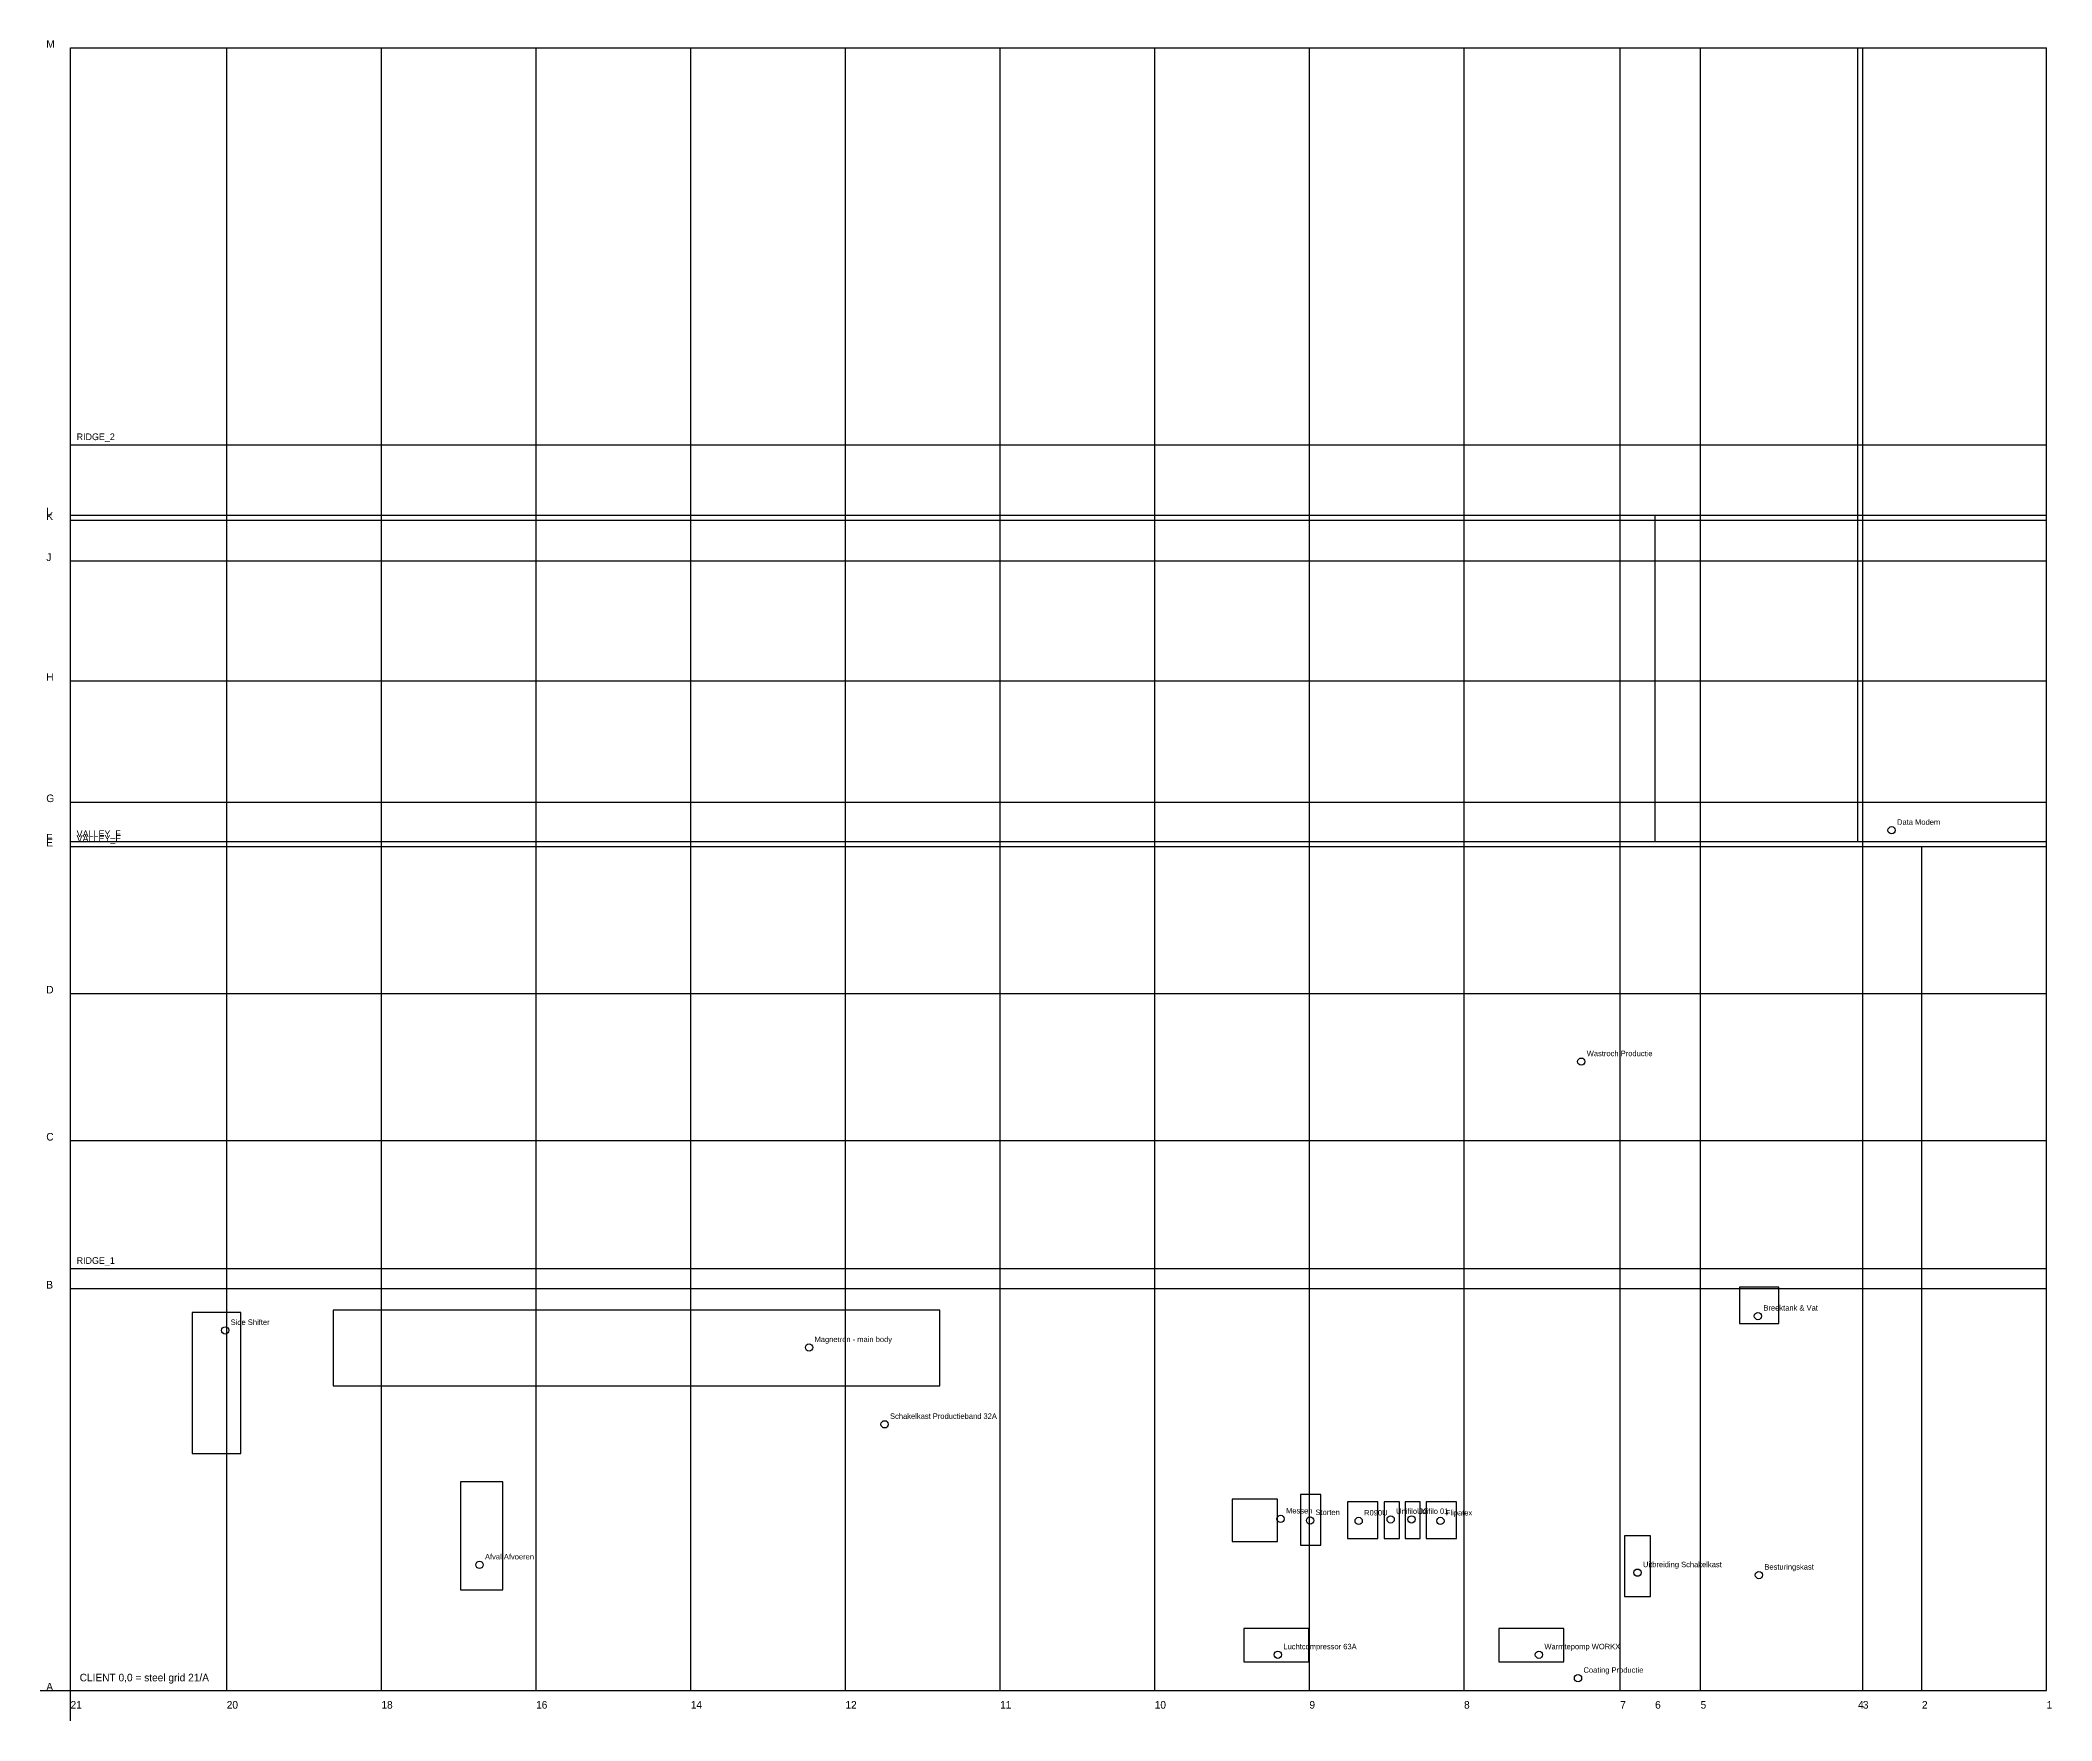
# Model space of a CAD drawing. Header units: millimetres. Extents: x -1000 to 65330, y -1000 to 54410.
import ezdxf

# ---------------------------------------------------------------- set-up
doc = ezdxf.new("R2010")
doc.units = ezdxf.units.MM
for name, color, linetype in [('EQUIP_LABEL_ANCHOR', 7, 'Continuous'), ('EQUIP_VECTOR_FOOTPRINT', 7, 'Continuous'), ('GRID_COMMON', 7, 'Continuous'), ('GRID_LOCAL_A', 7, 'Continuous'), ('GRID_LOCAL_M', 7, 'Continuous'), ('GRID_TRANSVERSE', 7, 'Continuous'), ('ROOF_REFERENCE', 7, 'Continuous'), ('TEXT', 7, 'Continuous')]:
    doc.layers.add(name, color=color, linetype=linetype)

msp = doc.modelspace()

# ---------------------------------------------------------------- linework, layer by layer
at = {"layer": 'EQUIP_LABEL_ANCHOR'}
for centre in [(60047.86, 28360.808), (49816.169, 20732.329), (5098.397, 11871.438), (55640.871, 12344.511), (24352.265, 11306.437), (26842.484, 8774.262), (39900.892, 5655.268), (40871.013, 5603.724), (42474.438, 5589.12), (43530.329, 5639.823), (44217.122, 5639.823), (45169.954, 5588.878), (13485.688, 4139.858), (51669.895, 3883.526), (55673.148, 3803.558), (39810.203, 1176.673), (48419.323, 1176.673), (49707.519, 404.01)]:
    msp.add_circle(centre, 120, dxfattribs=at)
at = {"layer": 'EQUIP_VECTOR_FOOTPRINT'}
for points in [[(55030.26, 12095.596), (56326.523, 12095.596), (56326.523, 13297.43), (55030.26, 13297.43)], [(4012.426, 7811.918), (5617.733, 7811.918), (5617.733, 12464.731), (4012.426, 12464.731)], [(8656.655, 10043.895), (28667.183, 10043.895), (28667.183, 12541.991), (8656.655, 12541.991)], [(12854.487, 3313.627), (14253.765, 3313.627), (14253.765, 6876.205), (12854.487, 6876.205)], [(38299.02, 4910.348), (39801.312, 4910.348), (39801.312, 6309.626), (38299.02, 6309.626)], [(40556.751, 4790.165), (41226.344, 4790.165), (41226.344, 6464.148), (40556.751, 6464.148)], [(42101.965, 5013.363), (43106.355, 5013.363), (43106.355, 6215.196), (42101.965, 6215.196)], [(43320.968, 5013.363), (43818.87, 5013.363), (43818.87, 6215.196), (43320.968, 6215.196)], [(44007.73, 5013.363), (44505.632, 5013.363), (44505.632, 6215.196), (44007.73, 6215.196)], [(44703.076, 5013.363), (45698.881, 5013.363), (45698.881, 6215.196), (44703.076, 6215.196)], [(51244.485, 3099.014), (52102.937, 3099.014), (52102.937, 5099.208), (51244.485, 5099.208)], [(38685.324, 944.298), (40831.455, 944.298), (40831.455, 2043.117), (38685.324, 2043.117)], [(47098.159, 944.298), (49235.706, 944.298), (49235.706, 2043.117), (47098.159, 2043.117)]]:
    msp.add_lwpolyline(points, close=True, dxfattribs=at)
at = {"layer": 'GRID_COMMON'}
for p, q in [((0, 0), (0, 54160)), ((5150, 0), (5150, 54160)), ((10250, 0), (10250, 54160)), ((15350, 0), (15350, 54160)), ((20450, 0), (20450, 54160)), ((25550, 0), (25550, 54160)), ((30650, 0), (30650, 54160)), ((35750, 0), (35750, 54160)), ((40850, 0), (40850, 54160)), ((45950, 0), (45950, 54160)), ((51100, 0), (51100, 54160)), ((53750, 0), (53750, 54160)), ((59100, 0), (59100, 54160)), ((65160, 0), (65160, 54160))]:
    msp.add_line(p, q, dxfattribs=at)
at = {"layer": 'GRID_LOCAL_A'}
msp.add_line((61050, 0), (61050, 27830), dxfattribs=at)
at = {"layer": 'GRID_LOCAL_M'}
for p, q in [((58940, 27990), (58940, 54160)), ((52250, 27990), (52250, 38750))]:
    msp.add_line(p, q, dxfattribs=at)
at = {"layer": 'GRID_TRANSVERSE'}
for p, q in [((0, 54160), (65160, 54160)), ((0, 38750), (65160, 38750)), ((0, 38590), (65160, 38590)), ((0, 37240), (65160, 37240)), ((0, 33290), (65160, 33290)), ((0, 29290), (65160, 29290)), ((0, 27990), (65160, 27990)), ((0, 27830), (65160, 27830)), ((0, 22980), (65160, 22980)), ((0, 18130), (65160, 18130)), ((0, 13250), (65160, 13250)), ((0, 0), (65160, 0))]:
    msp.add_line(p, q, dxfattribs=at)
at = {"layer": 'ROOF_REFERENCE'}
for p, q in [((0, 41075), (65160, 41075)), ((0, 27990), (65160, 27990)), ((0, 27830), (65160, 27830)), ((0, 13915), (65160, 13915))]:
    msp.add_line(p, q, dxfattribs=at)
at = {"layer": 'TEXT'}
for p, q in [((0, -1000), (0, 1000)), ((-1000, 0), (1000, 0))]:
    msp.add_line(p, q, dxfattribs=at)

# ---------------------------------------------------------------- texts
for s, height, p in [('M', 250, (-800, 54160)), ('RIDGE_2', 220, (200, 41225)), ('L', 250, (-800, 38750)), ('K', 250, (-800, 38590)), ('J', 250, (-800, 37240)), ('H', 250, (-800, 33290)), ('G', 250, (-800, 29290)), ('Data Modem', 180, (60227.86, 28540.808)), ('F', 250, (-800, 27990)), ('E', 250, (-800, 27830)), ('VALLEY_F', 220, (200, 28140)), ('VALLEY_E', 220, (200, 27980)), ('D', 250, (-800, 22980)), ('Wastroch Productie', 180, (49996.169, 20912.329)), ('C', 250, (-800, 18130)), ('RIDGE_1', 220, (200, 14065)), ('B', 250, (-800, 13250)), ('Breektank & Vat', 180, (55820.871, 12524.511)), ('Side Shifter', 180, (5278.397, 12051.438)), ('Magnetron - main body', 180, (24532.265, 11486.437)), ('Schakelkast Productieband 32A', 180, (27022.484, 8954.262)), ('Messen', 180, (40080.892, 5835.268)), ('Unifilo 02', 180, (43710.329, 5819.823)), ('Unifilo 01', 180, (44397.122, 5819.823)), ('Storten', 180, (41051.013, 5783.724)), ('R090U', 180, (42654.438, 5769.12)), ('Flipatex', 180, (45349.954, 5768.878)), ('Afval Afvoeren', 180, (13665.688, 4319.858)), ('Uitbreiding Schakelkast', 180, (51849.895, 4063.526)), ('Besturingskast', 180, (55853.148, 3983.558)), ('Luchtcompressor 63A', 180, (39990.203, 1356.673)), ('Warmtepomp WORKX', 180, (48599.323, 1356.673)), ('Coating Productie', 180, (49887.519, 584.01)), ('A', 250, (-800, 0)), ('CLIENT 0,0 = steel grid 21/A', 250, (300, 300)), ('21', 250, (0, -600)), ('20', 250, (5150, -600)), ('18', 250, (10250, -600)), ('16', 250, (15350, -600)), ('14', 250, (20450, -600)), ('12', 250, (25550, -600)), ('11', 250, (30650, -600)), ('10', 250, (35750, -600)), ('9', 250, (40850, -600)), ('8', 250, (45950, -600)), ('7', 250, (51100, -600)), ('6', 250, (52250, -600)), ('5', 250, (53750, -600)), ('4', 250, (58940, -600)), ('3', 250, (59100, -600)), ('2', 250, (61050, -600)), ('1', 250, (65160, -600))]:
    msp.add_text(s, height=height, dxfattribs=at).set_placement(p)

doc.saveas('drawing.dxf')
